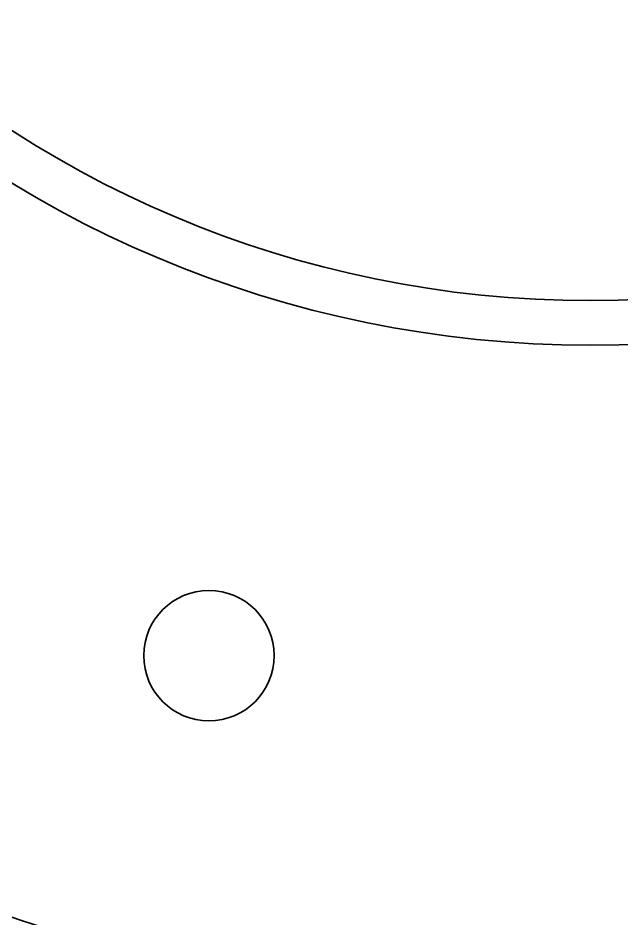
# Model space of a CAD drawing. Extents: x 23 to 417, y 3 to 294.
# Drawn here: x 216.187 to 217.543, y 156.987 to 159.01 of the extents above; entities that cross this region are included whole.
import ezdxf

# ---------------------------------------------------------------- set-up
doc = ezdxf.new("R2010")
doc.units = 0
doc.layers.add('1', color=7, linetype='Continuous', lineweight=13)

msp = doc.modelspace()

# ---------------------------------------------------------------- linework, layer by layer
at = {"layer": '1', "color": 7, "lineweight": 35}
for centre, radius in [((217.472, 160.7754), 2.5), ((217.472, 160.7754), 2.4), ((216.6154, 157.5783), 0.1463)]:
    msp.add_circle(centre, radius, dxfattribs=at)
for radius in [5.25, 4]:
    msp.add_arc((217.472, 160.7754), radius, 135, 315, dxfattribs=at)

doc.saveas('drawing.dxf')
